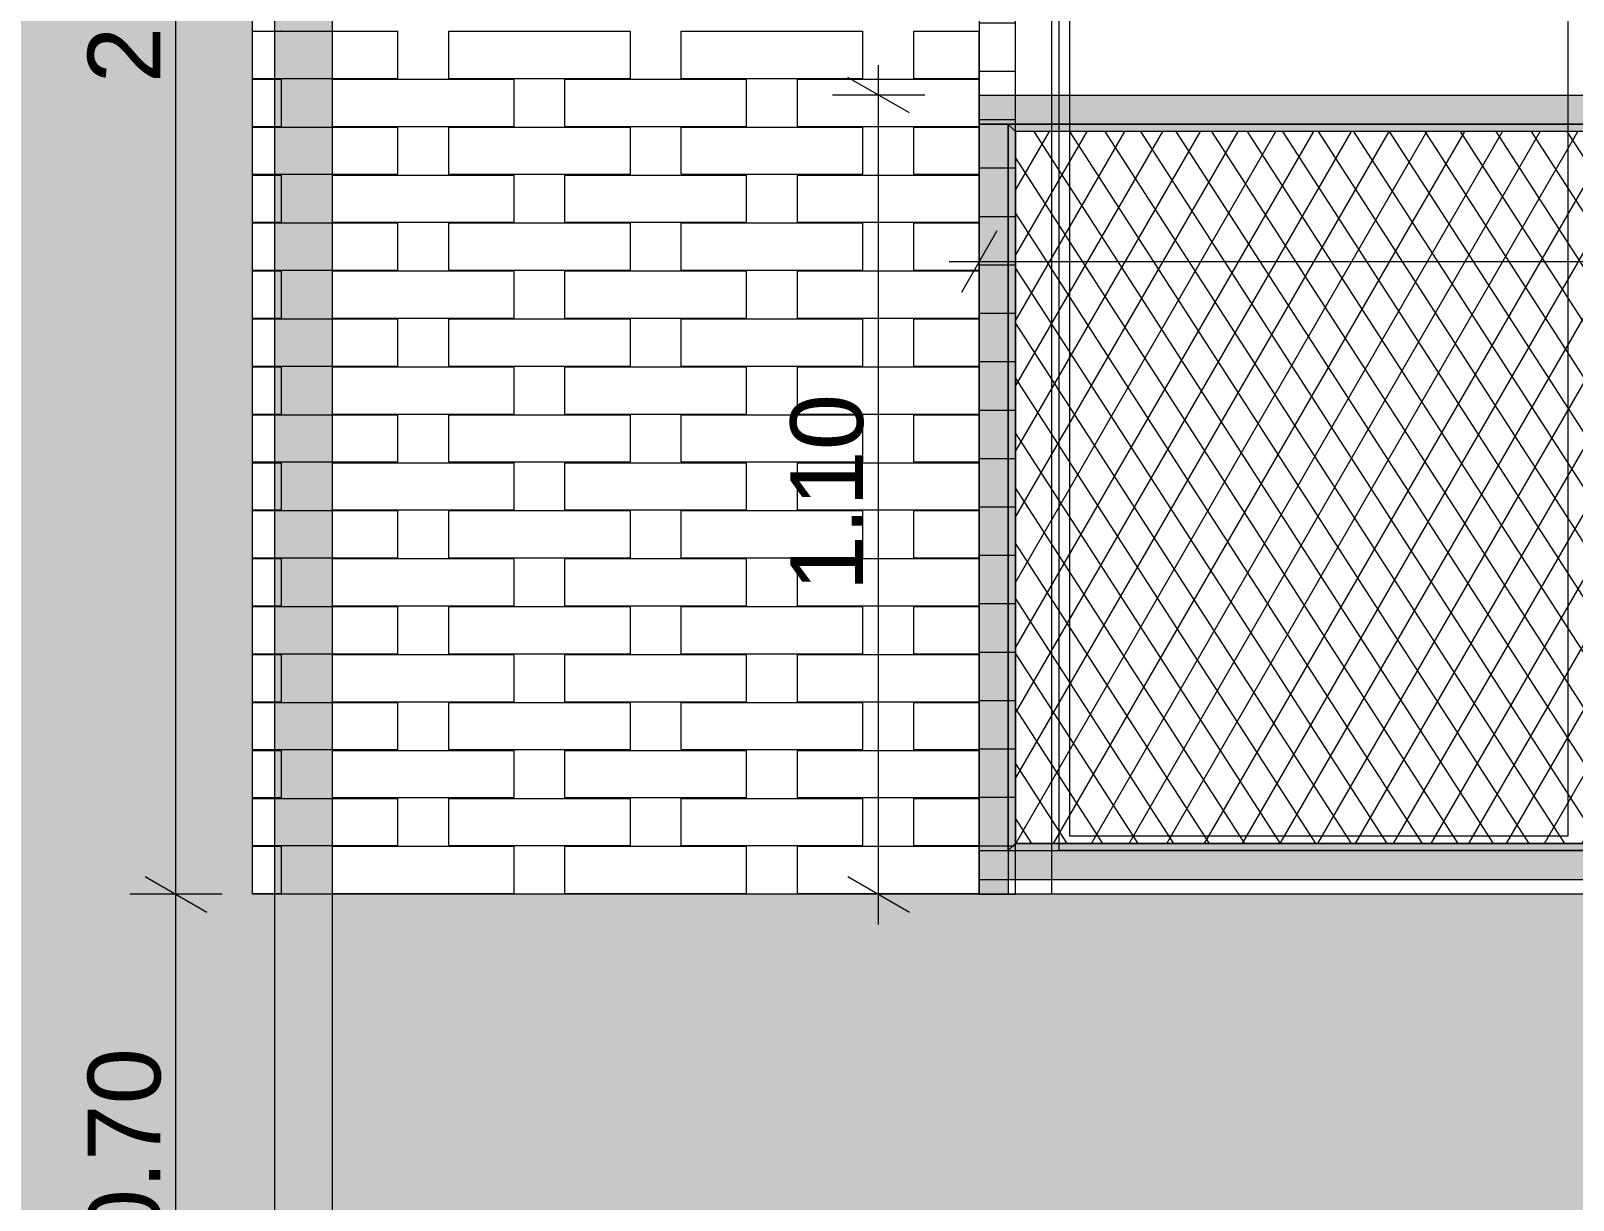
# Model space of a CAD drawing. Header units: millimetres. Extents: x 475616349 to 476941521, y 4620115302 to 4621446928.
# Drawn here: x 476654757 to 476656880, y 4620525599 to 4620527209 of the extents above; entities that cross this region are included whole.
import ezdxf

# ---------------------------------------------------------------- set-up
doc = ezdxf.new("R2010")
doc.units = ezdxf.units.MM
doc.header["$MEASUREMENT"] = 0
for name, color, linetype, lineweight in [('0_Pen_No__250_Pen_No__255', 255, 'Continuous', 0), ('0_Pen_No__250_Pen_No__7', 7, 'Continuous', 0), ('2D Drafting - General_Pen_No__30_Pen_No__9_Pen_No__9_Pen_No__253', 252, 'Continuous', 0), ('2D Drafting - General_Pen_No__30_Pen_No__9_Pen_No__9_Pen_No__7', 7, 'Continuous', 0), ('2D Drafting - General_Pen_No__7_Pen_No__7', 7, 'Continuous', 0), ('New_2D Drafting - General_Pen_No__30_Pen_No__9_Pen_No__9_Pen_No__255', 255, 'Continuous', 0), ('New_2D Drafting - General_Pen_No__30_Pen_No__9_Pen_No__9_Pen_No__7', 7, 'Continuous', 0), ('New_2D Drafting - General_Pen_No__4', 7, 'Continuous', 0), ('New_2D Drafting - General_Pen_No__7', 7, 'Continuous', 0), ('New_Structural - Bearing_Pen_No__250', 7, 'Continuous', 0), ('New_zoma_Pen_No__4', 7, 'Continuous', 0), ('New_zoma_Pen_No__7', 7, 'Continuous', 0), ('Structural - Bearing_Pen_No__250', 7, 'Continuous', 0)]:
    doc.layers.add(name, color=color, linetype=linetype, lineweight=lineweight)
doc.layers.add('New_zoma', color=7, linetype='Continuous')
doc.styles.add('GENERATED_STYLE_1', font='arial.ttf')
doc.dimstyles.new('GENERATED_STYLE__18', dxfattribs={"dimtxt": 100, "dimasz": 64.421331, "dimexe": 0.18, "dimexo": 3, "dimgap": 0.09, "dimtad": 1, "dimtih": 1, "dimtoh": 1, "dimlfac": 0.001, "dimzin": 0, "dimdsep": 46, "dimtxsty": 'GENERATED_STYLE_1', "dimblk": 'ARROWHEAD_2', "dimblk1": 'ARROWHEAD_2', "dimblk2": 'ARROWHEAD_2', "dimcen": 0.09, "dimclrd": 7, "dimclre": 7, "dimclrt": 7, "dimadec": 0, "dimazin": 0, "dimtfac": 1, "dimtdec": 4, "dimtmove": 0, "dimatfit": 3, "dimfxl": 1, "dimtolj": 1, "dimtzin": 0, "dimarcsym": 0})
doc.dimstyles.new('GENERATED_STYLE__19', dxfattribs={"dimtxt": 100, "dimasz": 64.421331, "dimexe": 0.18, "dimexo": 3, "dimgap": 0.09, "dimtad": 1, "dimlfac": 0.001, "dimzin": 0, "dimdsep": 46, "dimtxsty": 'GENERATED_STYLE_1', "dimblk": 'ARROWHEAD_2', "dimblk1": 'ARROWHEAD_2', "dimblk2": 'ARROWHEAD_2', "dimcen": 0.09, "dimclrd": 7, "dimclre": 7, "dimclrt": 7, "dimadec": 0, "dimazin": 0, "dimtfac": 1, "dimtdec": 4, "dimtmove": 0, "dimatfit": 3, "dimfxl": 1, "dimtolj": 1, "dimtzin": 0, "dimarcsym": 0})

# ---------------------------------------------------------------- blocks, each defined once
blk = doc.blocks.new('*D734', base_point=(476577134.1, 4620325125.7))
at = {"layer": 'New_zoma_Pen_No__4', "color": 7, "linetype": 'Continuous', "lineweight": 0, "transparency": 16777216}
for p, q in [((476654914.2, 4620526044.8), (476654999, 4620525995.9)), ((476655020.2, 4620526020.4), (476654893, 4620526020.4)), ((476654956.6, 4620525319.4), (476654956.6, 4620526020.4)), ((476654914.2, 4620525343.8), (476654999, 4620525294.9)), ((476655020.2, 4620525319.4), (476654893, 4620525319.4))]:
    blk.add_line(p, q, dxfattribs=at)
at = {"layer": 'New_zoma_Pen_No__7', "color": 7, "lineweight": 0, "transparency": 16777216, "insert": (476654936.6, 4620525536.8), "char_height": 100, "attachment_point": 7, "rotation": 90, "style": 'GENERATED_STYLE_1'}
blk.add_mtext('\\A1;{\\pql;\\fArial|b0|i0|c0|p34;0.70}', dxfattribs=at)
blk = doc.blocks.new('ARROWHEAD_2')
at = {"color": 0, "linetype": 'Continuous', "lineweight": 0}
for p, q in [((-0.378, -0.655), (0.378, 0.655)), ((0, 0), (-1, 0))]:
    blk.add_line(p, q, dxfattribs=at)
blk = doc.blocks.new('*D735', base_point=(476577134.1, 4620325125.7))
at = {"layer": 'New_zoma_Pen_No__4', "color": 7, "linetype": 'Continuous', "lineweight": 0, "transparency": 16777216}
for p, q in [((476654914.2, 4620528543.8), (476654999, 4620528494.9)), ((476655020.2, 4620528519.4), (476654893, 4620528519.4)), ((476654956.6, 4620526020.4), (476654956.6, 4620528519.4)), ((476654914.2, 4620526044.8), (476654999, 4620525995.9)), ((476655020.2, 4620526020.4), (476654893, 4620526020.4))]:
    blk.add_line(p, q, dxfattribs=at)
at = {"layer": 'New_zoma_Pen_No__7', "color": 7, "lineweight": 0, "transparency": 16777216, "insert": (476654936.6, 4620527136.8), "char_height": 100, "attachment_point": 7, "rotation": 90, "style": 'GENERATED_STYLE_1'}
blk.add_mtext('\\A1;{\\pql;\\fArial|b0|i0|c0|p34;2.50}', dxfattribs=at)
blk = doc.blocks.new('*D749', base_point=(476577134.1, 4620325125.7))
at = {"layer": 'New_zoma_Pen_No__4', "color": 7, "linetype": 'Continuous', "lineweight": 0, "transparency": 16777216}
for p, q in [((476656112, 4620528519.4), (476656112, 4620528646.6)), ((476657712, 4620528519.4), (476657712, 4620528646.6)), ((476656136.5, 4620528625.4), (476656087.6, 4620528540.6)), ((476657736.5, 4620528625.4), (476657687.6, 4620528540.6)), ((476656070.6, 4620528583), (476656112, 4620528583)), ((476656112, 4620528583), (476657712, 4620528583))]:
    blk.add_line(p, q, dxfattribs=at)
at = {"layer": 'New_zoma_Pen_No__7', "color": 7, "lineweight": 0, "transparency": 16777216, "insert": (476656779, 4620528603), "char_height": 100, "attachment_point": 7, "style": 'GENERATED_STYLE_1'}
blk.add_mtext('\\A1;{\\pql;\\fArial|b0|i0|c0|p34;1.60}', dxfattribs=at)
blk = doc.blocks.new('*D752', base_point=(476577134.1, 4620325125.7))
at = {"layer": 'New_zoma_Pen_No__4', "color": 7, "linetype": 'Continuous', "lineweight": 0, "transparency": 16777216}
for p, q in [((476656062, 4620526827.7), (476656062, 4620526954.8)), ((476660562, 4620526827.7), (476660562, 4620526954.8)), ((476656086.5, 4620526933.6), (476656037.5, 4620526848.9)), ((476660537.5, 4620526848.9), (476660586.5, 4620526933.6)), ((476656020.6, 4620526891.2), (476656062, 4620526891.2)), ((476656062, 4620526891.2), (476660562, 4620526891.2)), ((476660562, 4620526891.2), (476660603.5, 4620526891.2))]:
    blk.add_line(p, q, dxfattribs=at)
at = {"layer": 'New_zoma_Pen_No__7', "color": 7, "lineweight": 0, "transparency": 16777216, "insert": (476658179, 4620526911.2), "char_height": 100, "attachment_point": 7, "style": 'GENERATED_STYLE_1'}
blk.add_mtext('\\A1;{\\pql;\\fArial|b0|i0|c0|p34;4.50}', dxfattribs=at)
blk = doc.blocks.new('*D753', base_point=(476577134.1, 4620325125.7))
at = {"layer": 'New_zoma_Pen_No__4', "color": 7, "linetype": 'Continuous', "lineweight": 0, "transparency": 16777216}
for p, q in [((476656112, 4620531719.4), (476656112, 4620531846.6)), ((476657712, 4620531719.4), (476657712, 4620531846.6)), ((476656136.5, 4620531825.4), (476656087.6, 4620531740.6)), ((476657736.5, 4620531825.4), (476657687.6, 4620531740.6)), ((476656070.6, 4620531783), (476656112, 4620531783)), ((476656112, 4620531783), (476657712, 4620531783))]:
    blk.add_line(p, q, dxfattribs=at)
at = {"layer": 'New_zoma_Pen_No__7', "color": 7, "lineweight": 0, "transparency": 16777216, "insert": (476656779, 4620531803), "char_height": 100, "attachment_point": 7, "style": 'GENERATED_STYLE_1'}
blk.add_mtext('\\A1;{\\pql;\\fArial|b0|i0|c0|p34;1.60}', dxfattribs=at)
blk = doc.blocks.new('*D756', base_point=(476577134.1, 4620325125.7))
at = {"layer": 'New_zoma_Pen_No__4', "color": 7, "linetype": 'Continuous', "lineweight": 0, "transparency": 16777216}
for p, q in [((476656062, 4620530027.7), (476656062, 4620530154.8)), ((476660562, 4620530027.7), (476660562, 4620530154.8)), ((476656086.5, 4620530133.6), (476656037.5, 4620530048.9)), ((476660537.5, 4620530048.9), (476660586.5, 4620530133.6)), ((476656020.6, 4620530091.2), (476656062, 4620530091.2)), ((476656062, 4620530091.2), (476660562, 4620530091.2)), ((476660562, 4620530091.2), (476660603.5, 4620530091.2))]:
    blk.add_line(p, q, dxfattribs=at)
at = {"layer": 'New_zoma_Pen_No__7', "color": 7, "lineweight": 0, "transparency": 16777216, "insert": (476658179, 4620530111.2), "char_height": 100, "attachment_point": 7, "style": 'GENERATED_STYLE_1'}
blk.add_mtext('\\A1;{\\pql;\\fArial|b0|i0|c0|p34;4.50}', dxfattribs=at)
blk = doc.blocks.new('*D757', base_point=(476577134.1, 4620325125.7))
at = {"layer": 'New_zoma_Pen_No__4', "color": 7, "linetype": 'Continuous', "lineweight": 0, "transparency": 16777216}
for p, q in [((476655923.6, 4620527120.4), (476655923.6, 4620527161.8)), ((476655966, 4620527095.9), (476655881.2, 4620527144.8)), ((476655987.2, 4620527120.4), (476655860, 4620527120.4)), ((476655923.6, 4620526020.4), (476655923.6, 4620527120.4)), ((476655881.2, 4620526044.8), (476655966, 4620525995.9)), ((476655987.2, 4620526020.4), (476655860, 4620526020.4)), ((476655923.6, 4620525978.9), (476655923.6, 4620526020.4))]:
    blk.add_line(p, q, dxfattribs=at)
at = {"layer": 'New_zoma_Pen_No__7', "color": 7, "lineweight": 0, "transparency": 16777216, "insert": (476655903.6, 4620526437.3), "char_height": 100, "attachment_point": 7, "rotation": 90, "style": 'GENERATED_STYLE_1'}
blk.add_mtext('\\A1;{\\pql;\\fArial|b0|i0|c0|p34;1.10}', dxfattribs=at)

msp = doc.modelspace()

# ---------------------------------------------------------------- hatches: boundary and pattern name
at = {"layer": '0_Pen_No__250_Pen_No__255', "linetype": 'Continuous', "lineweight": 0, "true_color": 0x3f3f3f}
msp.add_hatch(color=250, dxfattribs=at).paths.add_polyline_path([(476655172.006, 4620517320.31), (476655172.006, 4620529295.176), (476655092.007, 4620529295.176), (476655092.007, 4620517320.31)])
at = {"layer": '2D Drafting - General_Pen_No__30_Pen_No__9_Pen_No__9_Pen_No__253', "linetype": 'Continuous', "lineweight": 0}
h = msp.add_hatch(dxfattribs=at)
h.set_pattern_fill('BRICK___RUNNING_BOND', color=252, style=0, pattern_type=2)
h.set_pattern_definition([(0, (476692910.175, 4620522353.93), (0, 66.64), []), (90, (476692910.17, 4620522353.93), (-244.8, 0), [66.64, -66.64]), (90, (476693032.57, 4620522420.57), (-244.8, 0), [66.64, -66.64])])
h.paths.add_polyline_path([(476647692.13, 4620532819.956), (476647692.13, 4620519520.362), (476648861.998, 4620519520.362), (476648862.006, 4620522120.37), (476648862.006, 4620523542.007), (476648862.006, 4620531720.362), (476648862.006, 4620531932.715), (476648862.006, 4620532420.362), (476654662.006, 4620532420.362), (476654662.006, 4620519520.362), (476661919.968, 4620519520.362), (476661962.147, 4620519520.362), (476661962.147, 4620522820.364), (476661962.147, 4620525320.374), (476661962.147, 4620525944.887), (476661962.147, 4620532420.374), (476665762.003, 4620532420.374), (476665762.003, 4620522120.38), (476665162.198, 4620522120.38), (476665162.198, 4620517320.329), (476668462.159, 4620517320.329), (476668462.159, 4620517320.295), (476668932.159, 4620517320.295), (476668932.159, 4620532819.956), (476661962.147, 4620532819.956), (476655062.006, 4620532819.956)])
h.paths.add_polyline_path([(476661562.006, 4620526020.374), (476655062.006, 4620526020.374), (476655062.006, 4620528520.374), (476661562.006, 4620528520.374)], flags=0)
h.paths.add_polyline_path([(476661562.006, 4620522820.364), (476655062.006, 4620522820.364), (476655062.006, 4620525320.374), (476661562.006, 4620525320.374)], flags=0)
h.paths.add_polyline_path([(476661562.006, 4620529220.374), (476655062.006, 4620529220.374), (476655062.006, 4620531720.361), (476661562.006, 4620531720.361)], flags=0)
h.paths.add_polyline_path([(476656112.047, 4620522120.412), (476656112.047, 4620519620.412), (476657707.931, 4620519620.412), (476657712.047, 4620519620.412), (476657712.047, 4620522120.412)], flags=0)
h.paths.add_polyline_path([(476666262.224, 4620522120.362), (476666262.224, 4620520520.362), (476667862.223, 4620520520.362), (476667862.223, 4620522120.362)], flags=0)
h.paths.add_polyline_path([(476667862.223, 4620530120.362), (476667862.223, 4620531720.362), (476666262.224, 4620531720.362), (476666262.224, 4620530120.362)], flags=0)
h.paths.add_polyline_path([(476666262.228, 4620528520.362), (476666262.228, 4620526920.362), (476667862.228, 4620526920.362), (476667862.228, 4620528520.362)], flags=0)
h.paths.add_polyline_path([(476666262.228, 4620523720.362), (476667862.228, 4620523720.362), (476667862.228, 4620525320.362), (476666262.228, 4620525320.362)], flags=0)
h.paths.add_polyline_path([(476666262.435, 4620518320.362), (476667862.006, 4620518320.362), (476667862.006, 4620518920.362), (476666262.435, 4620518920.362)], flags=0)
h = msp.add_hatch(dxfattribs=at)
h.set_pattern_fill('BRICK___RUNNING_BOND', color=252, style=0, pattern_type=2)
h.set_pattern_definition([(0, (476689560.27, 4620525553.934), (0, 66.64), []), (90, (476689560.27, 4620525553.93), (-244.8, 0), [66.64, -66.64]), (90, (476689682.67, 4620525620.57), (-244.8, 0), [66.64, -66.64])])
h.paths.add_polyline_path([(476656062.124, 4620528520.369), (476656062.124, 4620526020.341), (476656112.116, 4620526020.341), (476656112.116, 4620528520.369)])
at = {"layer": 'New_2D Drafting - General_Pen_No__30_Pen_No__9_Pen_No__9_Pen_No__255', "linetype": 'Continuous', "lineweight": 0}
for points in [[(476660562.006, 4620527120.368), (476660562.006, 4620527080.368), (476656062.006, 4620527080.368), (476656062.006, 4620527120.368)], [(476656102.006, 4620526020.374), (476656062.006, 4620526020.374), (476656062.006, 4620527080.368), (476656102.006, 4620527080.368)], [(476656102.006, 4620527080.368), (476656112.093, 4620527070.368), (476656112.093, 4620526090.341), (476656102.006, 4620526080.367)], [(476656112.093, 4620527070.368), (476656102.006, 4620527080.368), (476657555.006, 4620527080.368), (476657545.006, 4620527070.368)], [(476656112.093, 4620526090.321), (476656102.006, 4620526080.347), (476657555.006, 4620526080.347), (476657545.033, 4620526090.321)], [(476660562.006, 4620526080.367), (476660562.006, 4620526040.367), (476656062.006, 4620526040.367), (476656062.006, 4620526080.367)]]:
    msp.add_hatch(color=255, dxfattribs=at).paths.add_polyline_path(points)
at = {"layer": 'New_2D Drafting - General_Pen_No__7', "linetype": 'Continuous', "lineweight": 0}
h = msp.add_hatch(dxfattribs=at)
h.set_pattern_fill('BATT_INSULATION', style=0, pattern_type=2)
h.set_pattern_definition([(60, (476577134.07, 4620325125.74), (-38.971143, 22.5), []), (122.833095, (476577134.07, 4620325125.74), (36.80608, 18.75), [])])
h.paths.add_polyline_path([(476657545.006, 4620527070.368), (476656112.093, 4620527070.368), (476656112.093, 4620526090.341), (476657545.033, 4620526090.341)])

# ---------------------------------------------------------------- linework, layer by layer
at = {"layer": '0_Pen_No__250_Pen_No__7', "color": 7, "linetype": 'Continuous', "lineweight": 0, "flags": 128}
msp.add_lwpolyline([(476655172.006, 4620517320.31), (476655172.006, 4620529295.176), (476655092.007, 4620529295.176), (476655092.007, 4620517320.31)], close=True, dxfattribs=at)
at = {"layer": '2D Drafting - General_Pen_No__30_Pen_No__9_Pen_No__9_Pen_No__7', "color": 7, "linetype": 'Continuous', "lineweight": 0, "flags": 128}
for points in [[(476661562.006, 4620526020.374), (476655062.006, 4620526020.374), (476655062.006, 4620528520.374), (476661562.006, 4620528520.374)], [(476656062.124, 4620528520.369), (476656062.124, 4620526020.341), (476656112.116, 4620526020.341), (476656112.116, 4620528520.369)]]:
    msp.add_lwpolyline(points, close=True, dxfattribs=at)
at = {"layer": '2D Drafting - General_Pen_No__7_Pen_No__7', "color": 7, "linetype": 'Continuous', "lineweight": 0, "flags": 128}
msp.add_lwpolyline([(476657707.922, 4620526020.348), (476656112.039, 4620526020.353), (476656112.047, 4620528520.353), (476657712.047, 4620528520.348)], dxfattribs=at)
for points in [[(476656162.047, 4620528470.352), (476657662.047, 4620528470.347), (476657662.039, 4620526020.348), (476656162.039, 4620526020.354)], [(476656172.047, 4620528460.352), (476657652.047, 4620528460.347), (476657652.039, 4620526080.349), (476656172.039, 4620526080.354)], [(476656187.047, 4620528445.352), (476656872.047, 4620528445.35), (476656872.039, 4620526100.352), (476656187.039, 4620526100.354)]]:
    msp.add_lwpolyline(points, close=True, dxfattribs=at)
at = {"layer": 'New_2D Drafting - General_Pen_No__30_Pen_No__9_Pen_No__9_Pen_No__7', "color": 7, "linetype": 'Continuous', "lineweight": 0, "flags": 128}
for points in [[(476660562.006, 4620527120.368), (476660562.006, 4620527080.368), (476656062.006, 4620527080.368), (476656062.006, 4620527120.368)], [(476656102.006, 4620526020.374), (476656062.006, 4620526020.374), (476656062.006, 4620527080.368), (476656102.006, 4620527080.368)], [(476656102.006, 4620527080.368), (476656112.093, 4620527070.368), (476656112.093, 4620526090.341), (476656102.006, 4620526080.367)], [(476656112.093, 4620527070.368), (476656102.006, 4620527080.368), (476657555.006, 4620527080.368), (476657545.006, 4620527070.368)], [(476656112.093, 4620526090.321), (476656102.006, 4620526080.347), (476657555.006, 4620526080.347), (476657545.033, 4620526090.321)], [(476660562.006, 4620526080.367), (476660562.006, 4620526040.367), (476656062.006, 4620526040.367), (476656062.006, 4620526080.367)]]:
    msp.add_lwpolyline(points, close=True, dxfattribs=at)
at = {"layer": 'New_2D Drafting - General_Pen_No__4', "color": 7, "linetype": 'Continuous', "lineweight": 0, "flags": 128}
msp.add_lwpolyline([(476657545.006, 4620527070.368), (476656112.093, 4620527070.368), (476656112.093, 4620526090.341), (476657545.033, 4620526090.341)], close=True, dxfattribs=at)
at = {"layer": 'New_Structural - Bearing_Pen_No__250', "color": 7, "linetype": 'Continuous', "lineweight": 0}
for p, q in [((476655062.006, 4620527208.374), (476655262.006, 4620527208.374)), ((476655102.006, 4620527208.374), (476655102.006, 4620527209.374)), ((476655262.006, 4620527143.374), (476655262.006, 4620527208.374)), ((476655332.006, 4620527208.374), (476655582.006, 4620527208.374)), ((476655332.006, 4620527143.374), (476655332.006, 4620527208.374)), ((476655582.006, 4620527143.374), (476655582.006, 4620527208.374)), ((476655652.006, 4620527208.374), (476655902.006, 4620527208.374)), ((476655652.006, 4620527143.374), (476655652.006, 4620527208.374)), ((476655902.006, 4620527143.374), (476655902.006, 4620527208.374)), ((476655972.006, 4620527208.374), (476656062.006, 4620527208.374)), ((476655972.006, 4620527143.374), (476655972.006, 4620527208.374)), ((476656062.006, 4620527143.374), (476656062.006, 4620527208.374)), ((476655062.006, 4620527143.374), (476655262.006, 4620527143.374)), ((476655062.006, 4620527142.374), (476655102.006, 4620527142.374)), ((476655102.006, 4620527142.374), (476655102.006, 4620527143.374)), ((476655102.006, 4620527077.374), (476655102.006, 4620527142.374)), ((476655172.006, 4620527142.374), (476655422.006, 4620527142.374)), ((476655172.006, 4620527077.374), (476655172.006, 4620527142.374)), ((476655332.006, 4620527143.374), (476655582.006, 4620527143.374)), ((476655422.006, 4620527077.374), (476655422.006, 4620527142.374)), ((476655492.006, 4620527142.374), (476655742.006, 4620527142.374)), ((476655492.006, 4620527077.374), (476655492.006, 4620527142.374)), ((476655652.006, 4620527143.374), (476655902.006, 4620527143.374)), ((476655742.006, 4620527077.374), (476655742.006, 4620527142.374)), ((476655812.006, 4620527142.374), (476656062.006, 4620527142.374)), ((476655812.006, 4620527077.374), (476655812.006, 4620527142.374)), ((476655972.006, 4620527143.374), (476656062.006, 4620527143.374)), ((476656062.006, 4620527077.374), (476656062.006, 4620527142.374)), ((476655062.006, 4620527077.374), (476655102.006, 4620527077.374)), ((476655062.006, 4620527076.374), (476655262.006, 4620527076.374)), ((476655102.006, 4620527076.374), (476655102.006, 4620527077.374)), ((476655172.006, 4620527077.374), (476655422.006, 4620527077.374)), ((476655262.006, 4620527011.374), (476655262.006, 4620527076.374)), ((476655332.006, 4620527076.374), (476655582.006, 4620527076.374)), ((476655332.006, 4620527011.374), (476655332.006, 4620527076.374)), ((476655492.006, 4620527077.374), (476655742.006, 4620527077.374)), ((476655582.006, 4620527011.374), (476655582.006, 4620527076.374)), ((476655652.006, 4620527076.374), (476655902.006, 4620527076.374)), ((476655652.006, 4620527011.374), (476655652.006, 4620527076.374)), ((476655812.006, 4620527077.374), (476656062.006, 4620527077.374)), ((476655902.006, 4620527011.374), (476655902.006, 4620527076.374)), ((476655972.006, 4620527076.374), (476656062.006, 4620527076.374)), ((476655972.006, 4620527011.374), (476655972.006, 4620527076.374)), ((476656062.006, 4620527011.374), (476656062.006, 4620527076.374)), ((476655062.006, 4620527011.374), (476655262.006, 4620527011.374)), ((476655062.006, 4620527010.374), (476655102.006, 4620527010.374)), ((476655102.006, 4620527010.374), (476655102.006, 4620527011.374)), ((476655102.006, 4620526945.374), (476655102.006, 4620527010.374)), ((476655172.006, 4620527010.374), (476655422.006, 4620527010.374)), ((476655172.006, 4620526945.374), (476655172.006, 4620527010.374)), ((476655332.006, 4620527011.374), (476655582.006, 4620527011.374)), ((476655422.006, 4620526945.374), (476655422.006, 4620527010.374)), ((476655492.006, 4620527010.374), (476655742.006, 4620527010.374)), ((476655492.006, 4620526945.374), (476655492.006, 4620527010.374)), ((476655652.006, 4620527011.374), (476655902.006, 4620527011.374)), ((476655742.006, 4620526945.374), (476655742.006, 4620527010.374)), ((476655812.006, 4620527010.374), (476656062.006, 4620527010.374)), ((476655812.006, 4620526945.374), (476655812.006, 4620527010.374)), ((476655972.006, 4620527011.374), (476656062.006, 4620527011.374)), ((476656062.006, 4620526945.374), (476656062.006, 4620527010.374)), ((476655062.006, 4620526945.374), (476655102.006, 4620526945.374)), ((476655062.006, 4620526944.374), (476655262.006, 4620526944.374)), ((476655102.006, 4620526944.374), (476655102.006, 4620526945.374)), ((476655172.006, 4620526945.374), (476655422.006, 4620526945.374)), ((476655262.006, 4620526879.374), (476655262.006, 4620526944.374)), ((476655332.006, 4620526944.374), (476655582.006, 4620526944.374)), ((476655332.006, 4620526879.374), (476655332.006, 4620526944.374)), ((476655492.006, 4620526945.374), (476655742.006, 4620526945.374)), ((476655582.006, 4620526879.374), (476655582.006, 4620526944.374)), ((476655652.006, 4620526944.374), (476655902.006, 4620526944.374)), ((476655652.006, 4620526879.374), (476655652.006, 4620526944.374)), ((476655812.006, 4620526945.374), (476656062.006, 4620526945.374)), ((476655902.006, 4620526879.374), (476655902.006, 4620526944.374)), ((476655972.006, 4620526944.374), (476656062.006, 4620526944.374)), ((476655972.006, 4620526879.374), (476655972.006, 4620526944.374)), ((476656062.006, 4620526879.374), (476656062.006, 4620526944.374)), ((476655062.006, 4620526879.374), (476655262.006, 4620526879.374)), ((476655062.006, 4620526878.374), (476655102.006, 4620526878.374)), ((476655102.006, 4620526878.374), (476655102.006, 4620526879.374)), ((476655102.006, 4620526813.374), (476655102.006, 4620526878.374)), ((476655172.006, 4620526878.374), (476655422.006, 4620526878.374)), ((476655172.006, 4620526813.374), (476655172.006, 4620526878.374)), ((476655332.006, 4620526879.374), (476655582.006, 4620526879.374)), ((476655422.006, 4620526813.374), (476655422.006, 4620526878.374)), ((476655492.006, 4620526878.374), (476655742.006, 4620526878.374)), ((476655492.006, 4620526813.374), (476655492.006, 4620526878.374)), ((476655652.006, 4620526879.374), (476655902.006, 4620526879.374)), ((476655742.006, 4620526813.374), (476655742.006, 4620526878.374)), ((476655812.006, 4620526878.374), (476656062.006, 4620526878.374)), ((476655812.006, 4620526813.374), (476655812.006, 4620526878.374)), ((476655972.006, 4620526879.374), (476656062.006, 4620526879.374)), ((476656062.006, 4620526813.374), (476656062.006, 4620526878.374)), ((476655062.006, 4620526813.374), (476655102.006, 4620526813.374)), ((476655062.006, 4620526812.374), (476655262.006, 4620526812.374)), ((476655102.006, 4620526812.374), (476655102.006, 4620526813.374)), ((476655172.006, 4620526813.374), (476655422.006, 4620526813.374)), ((476655262.006, 4620526747.374), (476655262.006, 4620526812.374)), ((476655332.006, 4620526812.374), (476655582.006, 4620526812.374)), ((476655332.006, 4620526747.374), (476655332.006, 4620526812.374)), ((476655492.006, 4620526813.374), (476655742.006, 4620526813.374)), ((476655582.006, 4620526747.374), (476655582.006, 4620526812.374)), ((476655652.006, 4620526812.374), (476655902.006, 4620526812.374)), ((476655652.006, 4620526747.374), (476655652.006, 4620526812.374)), ((476655812.006, 4620526813.374), (476656062.006, 4620526813.374)), ((476655902.006, 4620526747.374), (476655902.006, 4620526812.374)), ((476655972.006, 4620526812.374), (476656062.006, 4620526812.374)), ((476655972.006, 4620526747.374), (476655972.006, 4620526812.374)), ((476656062.006, 4620526747.374), (476656062.006, 4620526812.374)), ((476655062.006, 4620526747.374), (476655262.006, 4620526747.374)), ((476655062.006, 4620526746.374), (476655102.006, 4620526746.374)), ((476655102.006, 4620526746.374), (476655102.006, 4620526747.374)), ((476655102.006, 4620526681.374), (476655102.006, 4620526746.374)), ((476655172.006, 4620526746.374), (476655422.006, 4620526746.374)), ((476655172.006, 4620526681.374), (476655172.006, 4620526746.374)), ((476655332.006, 4620526747.374), (476655582.006, 4620526747.374)), ((476655422.006, 4620526681.374), (476655422.006, 4620526746.374)), ((476655492.006, 4620526746.374), (476655742.006, 4620526746.374)), ((476655492.006, 4620526681.374), (476655492.006, 4620526746.374)), ((476655652.006, 4620526747.374), (476655902.006, 4620526747.374)), ((476655742.006, 4620526681.374), (476655742.006, 4620526746.374)), ((476655812.006, 4620526746.374), (476656062.006, 4620526746.374)), ((476655812.006, 4620526681.374), (476655812.006, 4620526746.374)), ((476655972.006, 4620526747.374), (476656062.006, 4620526747.374)), ((476656062.006, 4620526681.374), (476656062.006, 4620526746.374)), ((476655062.006, 4620526681.374), (476655102.006, 4620526681.374)), ((476655062.006, 4620526680.374), (476655262.006, 4620526680.374)), ((476655102.006, 4620526680.374), (476655102.006, 4620526681.374)), ((476655172.006, 4620526681.374), (476655422.006, 4620526681.374)), ((476655262.006, 4620526615.374), (476655262.006, 4620526680.374)), ((476655332.006, 4620526680.374), (476655582.006, 4620526680.374)), ((476655332.006, 4620526615.374), (476655332.006, 4620526680.374)), ((476655492.006, 4620526681.374), (476655742.006, 4620526681.374)), ((476655582.006, 4620526615.374), (476655582.006, 4620526680.374)), ((476655652.006, 4620526680.374), (476655902.006, 4620526680.374)), ((476655652.006, 4620526615.374), (476655652.006, 4620526680.374)), ((476655812.006, 4620526681.374), (476656062.006, 4620526681.374)), ((476655902.006, 4620526615.374), (476655902.006, 4620526680.374)), ((476655972.006, 4620526680.374), (476656062.006, 4620526680.374)), ((476655972.006, 4620526615.374), (476655972.006, 4620526680.374)), ((476656062.006, 4620526615.374), (476656062.006, 4620526680.374)), ((476655062.006, 4620526615.374), (476655262.006, 4620526615.374)), ((476655062.006, 4620526614.374), (476655102.006, 4620526614.374)), ((476655102.006, 4620526614.374), (476655102.006, 4620526615.374)), ((476655102.006, 4620526549.374), (476655102.006, 4620526614.374)), ((476655172.006, 4620526614.374), (476655422.006, 4620526614.374)), ((476655172.006, 4620526549.374), (476655172.006, 4620526614.374)), ((476655332.006, 4620526615.374), (476655582.006, 4620526615.374)), ((476655422.006, 4620526549.374), (476655422.006, 4620526614.374)), ((476655492.006, 4620526614.374), (476655742.006, 4620526614.374)), ((476655492.006, 4620526549.374), (476655492.006, 4620526614.374)), ((476655652.006, 4620526615.374), (476655902.006, 4620526615.374)), ((476655742.006, 4620526549.374), (476655742.006, 4620526614.374)), ((476655812.006, 4620526614.374), (476656062.006, 4620526614.374)), ((476655812.006, 4620526549.374), (476655812.006, 4620526614.374)), ((476655972.006, 4620526615.374), (476656062.006, 4620526615.374)), ((476656062.006, 4620526549.374), (476656062.006, 4620526614.374)), ((476655062.006, 4620526549.374), (476655102.006, 4620526549.374)), ((476655062.006, 4620526548.374), (476655262.006, 4620526548.374)), ((476655102.006, 4620526548.374), (476655102.006, 4620526549.374)), ((476655172.006, 4620526549.374), (476655422.006, 4620526549.374)), ((476655262.006, 4620526483.374), (476655262.006, 4620526548.374)), ((476655332.006, 4620526548.374), (476655582.006, 4620526548.374)), ((476655332.006, 4620526483.374), (476655332.006, 4620526548.374)), ((476655492.006, 4620526549.374), (476655742.006, 4620526549.374)), ((476655582.006, 4620526483.374), (476655582.006, 4620526548.374)), ((476655652.006, 4620526548.374), (476655902.006, 4620526548.374)), ((476655652.006, 4620526483.374), (476655652.006, 4620526548.374)), ((476655812.006, 4620526549.374), (476656062.006, 4620526549.374)), ((476655902.006, 4620526483.374), (476655902.006, 4620526548.374)), ((476655972.006, 4620526548.374), (476656062.006, 4620526548.374)), ((476655972.006, 4620526483.374), (476655972.006, 4620526548.374)), ((476656062.006, 4620526483.374), (476656062.006, 4620526548.374)), ((476655062.006, 4620526483.374), (476655262.006, 4620526483.374)), ((476655062.006, 4620526482.374), (476655102.006, 4620526482.374)), ((476655102.006, 4620526482.374), (476655102.006, 4620526483.374)), ((476655102.006, 4620526417.374), (476655102.006, 4620526482.374)), ((476655172.006, 4620526482.374), (476655422.006, 4620526482.374)), ((476655172.006, 4620526417.374), (476655172.006, 4620526482.374)), ((476655332.006, 4620526483.374), (476655582.006, 4620526483.374)), ((476655422.006, 4620526417.374), (476655422.006, 4620526482.374)), ((476655492.006, 4620526482.374), (476655742.006, 4620526482.374)), ((476655492.006, 4620526417.374), (476655492.006, 4620526482.374)), ((476655652.006, 4620526483.374), (476655902.006, 4620526483.374)), ((476655742.006, 4620526417.374), (476655742.006, 4620526482.374)), ((476655812.006, 4620526482.374), (476656062.006, 4620526482.374)), ((476655812.006, 4620526417.374), (476655812.006, 4620526482.374)), ((476655972.006, 4620526483.374), (476656062.006, 4620526483.374)), ((476656062.006, 4620526417.374), (476656062.006, 4620526482.374)), ((476655062.006, 4620526417.374), (476655102.006, 4620526417.374)), ((476655062.006, 4620526416.374), (476655262.006, 4620526416.374)), ((476655102.006, 4620526416.374), (476655102.006, 4620526417.374)), ((476655172.006, 4620526417.374), (476655422.006, 4620526417.374)), ((476655262.006, 4620526351.374), (476655262.006, 4620526416.374)), ((476655332.006, 4620526416.374), (476655582.006, 4620526416.374)), ((476655332.006, 4620526351.374), (476655332.006, 4620526416.374)), ((476655492.006, 4620526417.374), (476655742.006, 4620526417.374)), ((476655582.006, 4620526351.374), (476655582.006, 4620526416.374)), ((476655652.006, 4620526416.374), (476655902.006, 4620526416.374)), ((476655652.006, 4620526351.374), (476655652.006, 4620526416.374)), ((476655812.006, 4620526417.374), (476656062.006, 4620526417.374)), ((476655902.006, 4620526351.374), (476655902.006, 4620526416.374)), ((476655972.006, 4620526416.374), (476656062.006, 4620526416.374)), ((476655972.006, 4620526351.374), (476655972.006, 4620526416.374)), ((476656062.006, 4620526351.374), (476656062.006, 4620526416.374)), ((476655062.006, 4620526351.374), (476655262.006, 4620526351.374)), ((476655062.006, 4620526350.374), (476655102.006, 4620526350.374)), ((476655102.006, 4620526350.374), (476655102.006, 4620526351.374)), ((476655102.006, 4620526285.374), (476655102.006, 4620526350.374)), ((476655172.006, 4620526350.374), (476655422.006, 4620526350.374)), ((476655172.006, 4620526285.374), (476655172.006, 4620526350.374)), ((476655332.006, 4620526351.374), (476655582.006, 4620526351.374)), ((476655422.006, 4620526285.374), (476655422.006, 4620526350.374)), ((476655492.006, 4620526350.374), (476655742.006, 4620526350.374)), ((476655492.006, 4620526285.374), (476655492.006, 4620526350.374)), ((476655652.006, 4620526351.374), (476655902.006, 4620526351.374)), ((476655742.006, 4620526285.374), (476655742.006, 4620526350.374)), ((476655812.006, 4620526350.374), (476656062.006, 4620526350.374)), ((476655812.006, 4620526285.374), (476655812.006, 4620526350.374)), ((476655972.006, 4620526351.374), (476656062.006, 4620526351.374)), ((476656062.006, 4620526285.374), (476656062.006, 4620526350.374)), ((476655062.006, 4620526285.374), (476655102.006, 4620526285.374)), ((476655062.006, 4620526284.374), (476655262.006, 4620526284.374)), ((476655102.006, 4620526284.374), (476655102.006, 4620526285.374)), ((476655172.006, 4620526285.374), (476655422.006, 4620526285.374)), ((476655262.006, 4620526219.374), (476655262.006, 4620526284.374)), ((476655332.006, 4620526284.374), (476655582.006, 4620526284.374)), ((476655332.006, 4620526219.374), (476655332.006, 4620526284.374)), ((476655492.006, 4620526285.374), (476655742.006, 4620526285.374)), ((476655582.006, 4620526219.374), (476655582.006, 4620526284.374)), ((476655652.006, 4620526284.374), (476655902.006, 4620526284.374)), ((476655652.006, 4620526219.374), (476655652.006, 4620526284.374)), ((476655812.006, 4620526285.374), (476656062.006, 4620526285.374)), ((476655902.006, 4620526219.374), (476655902.006, 4620526284.374)), ((476655972.006, 4620526284.374), (476656062.006, 4620526284.374)), ((476655972.006, 4620526219.374), (476655972.006, 4620526284.374)), ((476656062.006, 4620526219.374), (476656062.006, 4620526284.374)), ((476655062.006, 4620526219.374), (476655262.006, 4620526219.374)), ((476655062.006, 4620526218.374), (476655102.006, 4620526218.374)), ((476655102.006, 4620526218.374), (476655102.006, 4620526219.374)), ((476655102.006, 4620526153.374), (476655102.006, 4620526218.374)), ((476655172.006, 4620526218.374), (476655422.006, 4620526218.374)), ((476655172.006, 4620526153.374), (476655172.006, 4620526218.374)), ((476655332.006, 4620526219.374), (476655582.006, 4620526219.374)), ((476655422.006, 4620526153.374), (476655422.006, 4620526218.374)), ((476655492.006, 4620526218.374), (476655742.006, 4620526218.374)), ((476655492.006, 4620526153.374), (476655492.006, 4620526218.374)), ((476655652.006, 4620526219.374), (476655902.006, 4620526219.374)), ((476655742.006, 4620526153.374), (476655742.006, 4620526218.374)), ((476655812.006, 4620526218.374), (476656062.006, 4620526218.374)), ((476655812.006, 4620526153.374), (476655812.006, 4620526218.374)), ((476655972.006, 4620526219.374), (476656062.006, 4620526219.374)), ((476656062.006, 4620526153.374), (476656062.006, 4620526218.374)), ((476655062.006, 4620526153.374), (476655102.006, 4620526153.374)), ((476655062.006, 4620526152.374), (476655262.006, 4620526152.374)), ((476655102.006, 4620526152.374), (476655102.006, 4620526153.374)), ((476655172.006, 4620526153.374), (476655422.006, 4620526153.374)), ((476655262.006, 4620526087.374), (476655262.006, 4620526152.374)), ((476655332.006, 4620526152.374), (476655582.006, 4620526152.374)), ((476655332.006, 4620526087.374), (476655332.006, 4620526152.374)), ((476655492.006, 4620526153.374), (476655742.006, 4620526153.374)), ((476655582.006, 4620526087.374), (476655582.006, 4620526152.374)), ((476655652.006, 4620526152.374), (476655902.006, 4620526152.374)), ((476655652.006, 4620526087.374), (476655652.006, 4620526152.374)), ((476655812.006, 4620526153.374), (476656062.006, 4620526153.374)), ((476655902.006, 4620526087.374), (476655902.006, 4620526152.374)), ((476655972.006, 4620526152.374), (476656062.006, 4620526152.374)), ((476655972.006, 4620526087.374), (476655972.006, 4620526152.374)), ((476656062.006, 4620526087.374), (476656062.006, 4620526152.374)), ((476655062.006, 4620526087.374), (476655262.006, 4620526087.374)), ((476655062.006, 4620526086.374), (476655102.006, 4620526086.374)), ((476655102.006, 4620526086.374), (476655102.006, 4620526087.374)), ((476655102.006, 4620526021.374), (476655102.006, 4620526086.374)), ((476655172.006, 4620526086.374), (476655422.006, 4620526086.374)), ((476655172.006, 4620526021.374), (476655172.006, 4620526086.374)), ((476655332.006, 4620526087.374), (476655582.006, 4620526087.374)), ((476655422.006, 4620526021.374), (476655422.006, 4620526086.374)), ((476655492.006, 4620526086.374), (476655742.006, 4620526086.374)), ((476655492.006, 4620526021.374), (476655492.006, 4620526086.374)), ((476655652.006, 4620526087.374), (476655902.006, 4620526087.374)), ((476655742.006, 4620526021.374), (476655742.006, 4620526086.374)), ((476655812.006, 4620526086.374), (476656062.006, 4620526086.374)), ((476655812.006, 4620526021.374), (476655812.006, 4620526086.374)), ((476655972.006, 4620526087.374), (476656062.006, 4620526087.374)), ((476656062.006, 4620526021.374), (476656062.006, 4620526086.374)), ((476655062.006, 4620526021.374), (476655102.006, 4620526021.374)), ((476655102.006, 4620526020.374), (476655102.006, 4620526021.374)), ((476655172.006, 4620526021.374), (476655422.006, 4620526021.374)), ((476655492.006, 4620526021.374), (476655742.006, 4620526021.374)), ((476655812.006, 4620526021.374), (476656062.006, 4620526021.374))]:
    msp.add_line(p, q, dxfattribs=at)
at = {"layer": 'Structural - Bearing_Pen_No__250', "color": 7, "linetype": 'Continuous', "lineweight": 0}
for p, q in [((476655062.006, 4620527208.374), (476655062.006, 4620527209.374)), ((476655062.006, 4620527142.374), (476655062.006, 4620527143.374)), ((476655062.006, 4620527076.374), (476655062.006, 4620527077.374)), ((476656062.006, 4620527076.374), (476656062.006, 4620527077.374)), ((476655062.006, 4620527010.374), (476655062.006, 4620527011.374)), ((476656062.006, 4620527010.374), (476656062.006, 4620527011.374)), ((476655062.006, 4620526944.374), (476655062.006, 4620526945.374)), ((476656062.006, 4620526944.374), (476656062.006, 4620526945.374)), ((476655062.006, 4620526878.374), (476655062.006, 4620526879.374)), ((476656062.006, 4620526878.374), (476656062.006, 4620526879.374)), ((476655062.006, 4620526812.374), (476655062.006, 4620526813.374)), ((476656062.006, 4620526812.374), (476656062.006, 4620526813.374)), ((476655062.006, 4620526746.374), (476655062.006, 4620526747.374)), ((476656062.006, 4620526746.374), (476656062.006, 4620526747.374)), ((476655062.006, 4620526680.374), (476655062.006, 4620526681.374)), ((476656062.006, 4620526680.374), (476656062.006, 4620526681.374)), ((476655062.006, 4620526614.374), (476655062.006, 4620526615.374)), ((476656062.006, 4620526614.374), (476656062.006, 4620526615.374)), ((476655062.006, 4620526548.374), (476655062.006, 4620526549.374)), ((476656062.006, 4620526548.374), (476656062.006, 4620526549.374)), ((476655062.006, 4620526482.374), (476655062.006, 4620526483.374)), ((476656062.006, 4620526482.374), (476656062.006, 4620526483.374)), ((476655062.006, 4620526416.374), (476655062.006, 4620526417.374)), ((476656062.006, 4620526416.374), (476656062.006, 4620526417.374)), ((476655062.006, 4620526350.374), (476655062.006, 4620526351.374)), ((476656062.006, 4620526350.374), (476656062.006, 4620526351.374)), ((476655062.006, 4620526284.374), (476655062.006, 4620526285.374)), ((476656062.006, 4620526284.374), (476656062.006, 4620526285.374)), ((476655062.006, 4620526218.374), (476655062.006, 4620526219.374)), ((476656062.006, 4620526218.374), (476656062.006, 4620526219.374)), ((476655062.006, 4620526152.374), (476655062.006, 4620526153.374)), ((476656062.006, 4620526152.374), (476656062.006, 4620526153.374)), ((476655062.006, 4620526086.374), (476655062.006, 4620526087.374)), ((476656062.006, 4620526086.374), (476656062.006, 4620526087.374)), ((476655062.006, 4620526020.374), (476655062.006, 4620526021.374))]:
    msp.add_line(p, q, dxfattribs=at)

# ---------------------------------------------------------------- dimensions: what is measured, and where the dimension line sits
at = {"layer": 'New_zoma', "color": 7, "linetype": 'Continuous', "lineweight": 0}
for base, p1, p2, picture, middle in [((476657712.047, 4620531782.98), (476656112.047, 4620525320.353), (476657712.047, 4620525320.348), '*D753', (476656908.901, 4620531852.98)), ((476660562.006, 4620530091.234), (476656062.006, 4620523920.349), (476660562.006, 4620523920.349), '*D756', (476658308.86, 4620530161.234)), ((476657712.047, 4620528582.98), (476656112.047, 4620525320.353), (476657712.047, 4620525320.348), '*D749', (476656908.901, 4620528652.98)), ((476660562.006, 4620526891.234), (476656062.006, 4620523920.349), (476660562.006, 4620523920.349), '*D752', (476658308.86, 4620526961.234))]:
    dim = msp.add_linear_dim(base=base, p1=p1, p2=p2, dimstyle='GENERATED_STYLE__18', dxfattribs=at)
    dim.commit()
    dim.dimension.update_dxf_attribs({"geometry": picture, "text_midpoint": middle, "dimtype": 160})
for base, p1, p2, picture, middle in [((476654956.606, 4620528519.374), (476655062.006, 4620526020.374), (476655062.006, 4620528519.374), '*D735', (476654886.606, 4620527266.728)), ((476655923.616, 4620527120.368), (476656062.006, 4620526020.374), (476656062.006, 4620527120.368), '*D757', (476655853.616, 4620526567.225)), ((476654956.606, 4620526020.374), (476655062.006, 4620525319.374), (476655062.006, 4620526020.374), '*D734', (476654886.606, 4620525666.728))]:
    dim = msp.add_linear_dim(base=base, p1=p1, p2=p2, angle=90, dimstyle='GENERATED_STYLE__19', dxfattribs=at)
    dim.commit()
    dim.dimension.update_dxf_attribs({"geometry": picture, "text_midpoint": middle, "dimtype": 160, "text_rotation": 90})

doc.saveas('drawing.dxf')
